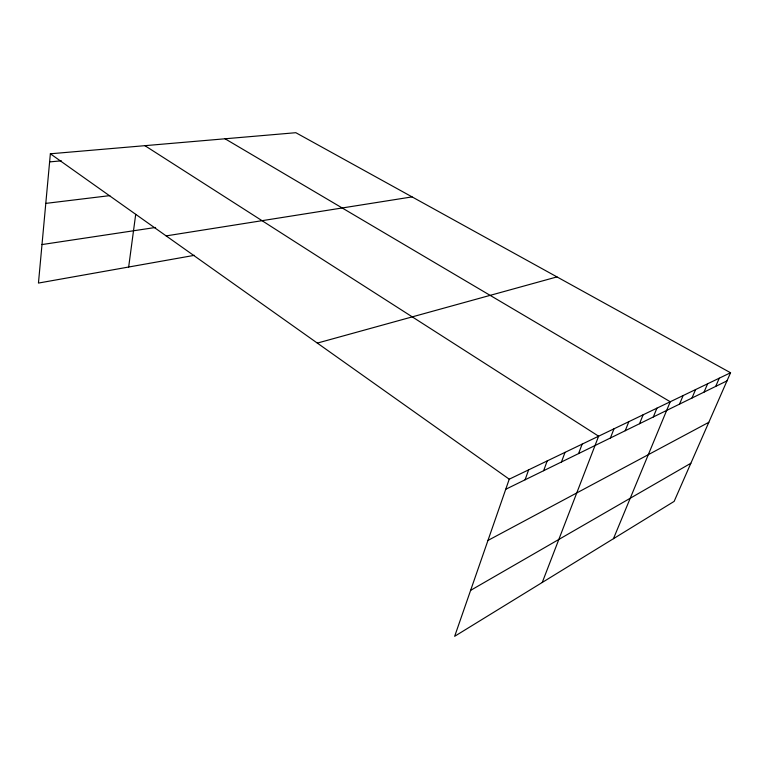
<?xml version="1.0" encoding="UTF-8"?>
<svg xmlns="http://www.w3.org/2000/svg" width="769" height="769" viewBox="0 0 769 769"><rect width="100%" height="100%" fill="white"/><g stroke="black" fill="none" stroke-linecap="round" stroke-linejoin="round"><path stroke-width="1.15" d="M730.55 372.754L509.241 479.183L454.662 636.299L674.134 501.398L730.55 372.754L295.834 132.701L50.36 153.79L38.45 283.069L194.422 255.327M128.663 267.026L135.7 214.378M525.083 479.798L528.62 469.859M543.635 470.705L547.192 460.929M561.457 461.977L565.023 452.355M578.567 453.595L582.152 444.117M542.251 582.46L598.618 436.196L144.899 145.668M610.403 437.994L613.998 428.804M625.226 430.736L628.831 421.672M639.52 423.729L643.124 414.799M653.323 416.971L656.928 408.156M613.46 538.684L670.251 401.754L225.067 138.785M679.527 404.129L683.122 395.564M691.985 398.025L695.57 389.575M704.029 392.123L707.615 383.789M715.699 386.403L719.265 378.185M470.618 590.361L690.86 463.255M487.959 540.444L708.816 422.306M505.733 489.276L726.993 380.866M317.328 343.089L556.977 276.907M166.142 235.891L412.078 196.893M41.997 244.561L155.598 227.451M45.794 203.391L109.832 195.624M49.61 161.903L61.347 160.827M50.36 153.79L509.241 479.183"/></g></svg>
